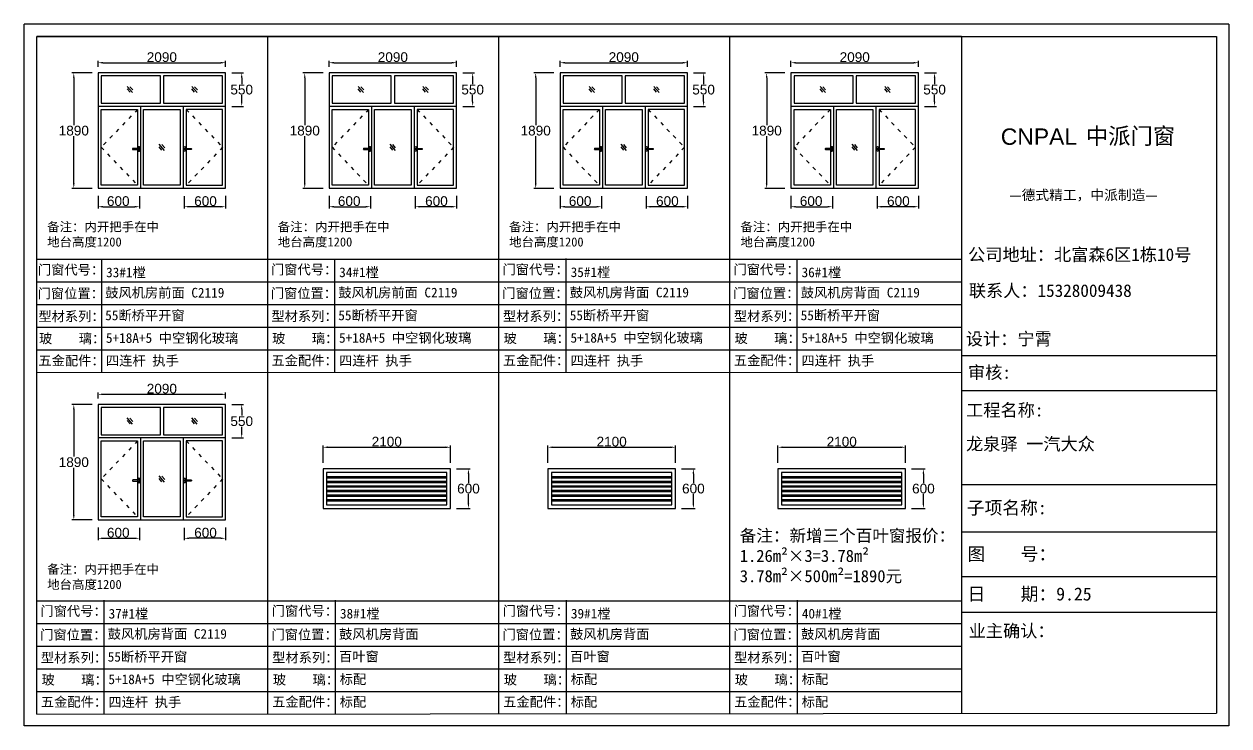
# Model space of a CAD drawing. Header units: inches. Extents: x -138455 to 599497, y -747149 to 13167.
# Drawn here: x 450050 to 469891, y -343784 to -332227 of the extents above; entities that cross this region are included whole.
import ezdxf

# ---------------------------------------------------------------- set-up
doc = ezdxf.new("R2010")
doc.units = ezdxf.units.IN
doc.header["$MEASUREMENT"] = 0
doc.header["$PDMODE"] = 35
doc.header["$PDSIZE"] = -3
doc.linetypes.add('ACAD_ISO03W100', pattern=[30, 12, -18])
doc.layers.add('0 @ 1', color=7, linetype='Continuous')
doc.styles.add('Annotative', font='arialbd.ttf')
doc.styles.add('MtXpl_', font='')
doc.styles.add('MtXpl__1', font='')
doc.styles.get("Standard").update_dxf_attribs({"font": 'arial.ttf'})
doc.styles.get('MtXpl_').set_extended_font_data('SimSun')
doc.styles.get('MtXpl__1').set_extended_font_data('SimSun', bold=True)
doc.dimstyles.get("Standard").update_dxf_attribs({"dimtxt": 80, "dimasz": 70, "dimexe": 40, "dimexo": 80, "dimgap": 0, "dimtad": 1, "dimtih": 1, "dimtoh": 1, "dimdec": 0, "dimzin": 0, "dimdsep": 46, "dimtxsty": 'Standard', "dimcen": 0.09, "dimadec": 0, "dimazin": 0, "dimtfac": 1, "dimtdec": 0, "dimtofl": 0, "dimtmove": 0, "dimatfit": 3, "dimfxl": 0, "dimtolj": 1, "dimtzin": 0, "dimarcsym": 0})

# ---------------------------------------------------------------- blocks, each defined once
blk = doc.blocks.new('123as')
at = {"color": 0}
for p, q in [((90189, 51387), (90252, 51462)), ((90194, 51330), (90312, 51470)), ((90251, 51335), (90314, 51410))]:
    blk.add_line(p, q, dxfattribs=at)
blk = doc.blocks.new('*D1889')
at = {"color": 0, "lineweight": -2, "transparency": 16777216}
for p, q in [((451269, -332932), (451269, -332833)), ((451349, -332863), (453289, -332863)), ((453369, -332932), (453369, -332833))]:
    blk.add_line(p, q, dxfattribs=at)
at = {"color": 0, "transparency": 16777216}
for points in [[(451349, -332850), (451349, -332877), (451269, -332863)], [(453289, -332850), (453289, -332877), (453369, -332863)]]:
    blk.add_solid(points, dxfattribs=at)
at = {"layer": 'Defpoints', "color": 0, "transparency": 16777216}
for p in [(453369, -332863), (451269, -333032), (453369, -333032)]:
    blk.add_point(p, dxfattribs=at)
at = {"color": 0, "transparency": 16777216, "insert": (452319, -332772), "char_height": 160, "attachment_point": 5}
blk.add_mtext('\\A1;2090', dxfattribs=at)
blk = doc.blocks.new('*D1890')
at = {"color": 0, "lineweight": -2, "transparency": 16777216}
for p, q in [((451169, -333032), (450839, -333032)), ((450869, -333112), (450869, -333890)), ((450869, -334852), (450869, -334073)), ((451169, -334932), (450839, -334932))]:
    blk.add_line(p, q, dxfattribs=at)
at = {"color": 0, "transparency": 16777216}
for points in [[(450855, -333112), (450882, -333112), (450869, -333032)], [(450855, -334852), (450882, -334852), (450869, -334932)]]:
    blk.add_solid(points, dxfattribs=at)
at = {"layer": 'Defpoints', "color": 0, "transparency": 16777216}
for p in [(451269, -333032), (450869, -334932), (451269, -334932)]:
    blk.add_point(p, dxfattribs=at)
at = {"color": 0, "transparency": 16777216, "insert": (450869, -333982), "char_height": 160, "attachment_point": 5}
blk.add_mtext('\\A1;1890', dxfattribs=at)
blk = doc.blocks.new('*D2014')
at = {"color": 0, "lineweight": -2, "transparency": 16777216}
for p, q in [((453469, -333032), (453664, -333032)), ((453634, -333112), (453634, -333215)), ((453634, -333502), (453634, -333398)), ((453469, -333582), (453664, -333582))]:
    blk.add_line(p, q, dxfattribs=at)
at = {"color": 0, "transparency": 16777216}
for points in [[(453620, -333112), (453647, -333112), (453634, -333032)], [(453620, -333502), (453647, -333502), (453634, -333582)]]:
    blk.add_solid(points, dxfattribs=at)
at = {"layer": 'Defpoints', "color": 0, "transparency": 16777216}
for p in [(453369, -333032), (453369, -333582), (453634, -333582)]:
    blk.add_point(p, dxfattribs=at)
at = {"color": 0, "transparency": 16777216, "insert": (453634, -333307), "char_height": 160, "attachment_point": 5}
blk.add_mtext('\\A1;550', dxfattribs=at)
blk = doc.blocks.new('dzcs')
blk.add_lwpolyline([(142096, -3328), (142196, -3328, 0.414214), (142206, -3318), (142206, -3318, 0.414214), (142196, -3308), (142096, -3308, 0.414214), (142086, -3318), (142086, -3318, 0.414214)], format="xyb", close=True)
blk.add_lwpolyline([(142182, -3328), (142182, -3342, 0.414214), (142196, -3355), (142196, -3355, 0.414214), (142209, -3342), (142209, -3294, 0.414214), (142196, -3280), (142196, -3280, 0.414214), (142182, -3294), (142182, -3308)], format="xyb")
blk = doc.blocks.new('*D1891')
at = {"color": 0, "lineweight": -2, "transparency": 16777216}
for p, q in [((455073, -332932), (455073, -332833)), ((455153, -332863), (457093, -332863)), ((457173, -332932), (457173, -332833))]:
    blk.add_line(p, q, dxfattribs=at)
at = {"color": 0, "transparency": 16777216}
for points in [[(455153, -332850), (455153, -332877), (455073, -332863)], [(457093, -332850), (457093, -332877), (457173, -332863)]]:
    blk.add_solid(points, dxfattribs=at)
at = {"layer": 'Defpoints', "color": 0, "transparency": 16777216}
for p in [(457173, -332863), (455073, -333032), (457173, -333032)]:
    blk.add_point(p, dxfattribs=at)
at = {"color": 0, "transparency": 16777216, "insert": (456123, -332772), "char_height": 160, "attachment_point": 5}
blk.add_mtext('\\A1;2090', dxfattribs=at)
blk = doc.blocks.new('*D1892')
at = {"color": 0, "lineweight": -2, "transparency": 16777216}
for p, q in [((454973, -333032), (454642, -333032)), ((454672, -333112), (454672, -333890)), ((454672, -334852), (454672, -334073)), ((454973, -334932), (454642, -334932))]:
    blk.add_line(p, q, dxfattribs=at)
at = {"color": 0, "transparency": 16777216}
for points in [[(454659, -333112), (454685, -333112), (454672, -333032)], [(454659, -334852), (454685, -334852), (454672, -334932)]]:
    blk.add_solid(points, dxfattribs=at)
at = {"layer": 'Defpoints', "color": 0, "transparency": 16777216}
for p in [(455073, -333032), (454672, -334932), (455073, -334932)]:
    blk.add_point(p, dxfattribs=at)
at = {"color": 0, "transparency": 16777216, "insert": (454672, -333982), "char_height": 160, "attachment_point": 5}
blk.add_mtext('\\A1;1890', dxfattribs=at)
blk = doc.blocks.new('*D2015')
at = {"color": 0, "lineweight": -2, "transparency": 16777216}
for p, q in [((457273, -333032), (457467, -333032)), ((457437, -333112), (457437, -333215)), ((457437, -333502), (457437, -333398)), ((457273, -333582), (457467, -333582))]:
    blk.add_line(p, q, dxfattribs=at)
at = {"color": 0, "transparency": 16777216}
for points in [[(457424, -333112), (457450, -333112), (457437, -333032)], [(457424, -333502), (457450, -333502), (457437, -333582)]]:
    blk.add_solid(points, dxfattribs=at)
at = {"layer": 'Defpoints', "color": 0, "transparency": 16777216}
for p in [(457173, -333032), (457173, -333582), (457437, -333582)]:
    blk.add_point(p, dxfattribs=at)
at = {"color": 0, "transparency": 16777216, "insert": (457437, -333307), "char_height": 160, "attachment_point": 5}
blk.add_mtext('\\A1;550', dxfattribs=at)
blk = doc.blocks.new('*D1893')
at = {"color": 0, "lineweight": -2, "transparency": 16777216}
for p, q in [((458876, -332932), (458876, -332833)), ((458956, -332863), (460896, -332863)), ((460976, -332932), (460976, -332833))]:
    blk.add_line(p, q, dxfattribs=at)
at = {"color": 0, "transparency": 16777216}
for points in [[(458956, -332850), (458956, -332877), (458876, -332863)], [(460896, -332850), (460896, -332877), (460976, -332863)]]:
    blk.add_solid(points, dxfattribs=at)
at = {"layer": 'Defpoints', "color": 0, "transparency": 16777216}
for p in [(460976, -332863), (458876, -333032), (460976, -333032)]:
    blk.add_point(p, dxfattribs=at)
at = {"color": 0, "transparency": 16777216, "insert": (459926, -332772), "char_height": 160, "attachment_point": 5}
blk.add_mtext('\\A1;2090', dxfattribs=at)
blk = doc.blocks.new('*D1894')
at = {"color": 0, "lineweight": -2, "transparency": 16777216}
for p, q in [((458776, -333032), (458445, -333032)), ((458475, -333112), (458475, -333890)), ((458475, -334852), (458475, -334073)), ((458776, -334932), (458445, -334932))]:
    blk.add_line(p, q, dxfattribs=at)
at = {"color": 0, "transparency": 16777216}
for points in [[(458462, -333112), (458489, -333112), (458475, -333032)], [(458462, -334852), (458489, -334852), (458475, -334932)]]:
    blk.add_solid(points, dxfattribs=at)
at = {"layer": 'Defpoints', "color": 0, "transparency": 16777216}
for p in [(458876, -333032), (458475, -334932), (458876, -334932)]:
    blk.add_point(p, dxfattribs=at)
at = {"color": 0, "transparency": 16777216, "insert": (458475, -333982), "char_height": 160, "attachment_point": 5}
blk.add_mtext('\\A1;1890', dxfattribs=at)
blk = doc.blocks.new('*D2016')
at = {"color": 0, "lineweight": -2, "transparency": 16777216}
for p, q in [((461076, -333032), (461270, -333032)), ((461240, -333112), (461240, -333215)), ((461240, -333502), (461240, -333398)), ((461076, -333582), (461270, -333582))]:
    blk.add_line(p, q, dxfattribs=at)
at = {"color": 0, "transparency": 16777216}
for points in [[(461227, -333112), (461254, -333112), (461240, -333032)], [(461227, -333502), (461254, -333502), (461240, -333582)]]:
    blk.add_solid(points, dxfattribs=at)
at = {"layer": 'Defpoints', "color": 0, "transparency": 16777216}
for p in [(460976, -333032), (460976, -333582), (461240, -333582)]:
    blk.add_point(p, dxfattribs=at)
at = {"color": 0, "transparency": 16777216, "insert": (461240, -333307), "char_height": 160, "attachment_point": 5}
blk.add_mtext('\\A1;550', dxfattribs=at)
blk = doc.blocks.new('*D1895')
at = {"color": 0, "lineweight": -2, "transparency": 16777216}
for p, q in [((462679, -332932), (462679, -332833)), ((462759, -332863), (464699, -332863)), ((464779, -332932), (464779, -332833))]:
    blk.add_line(p, q, dxfattribs=at)
at = {"color": 0, "transparency": 16777216}
for points in [[(462759, -332850), (462759, -332877), (462679, -332863)], [(464699, -332850), (464699, -332877), (464779, -332863)]]:
    blk.add_solid(points, dxfattribs=at)
at = {"layer": 'Defpoints', "color": 0, "transparency": 16777216}
for p in [(464779, -332863), (462679, -333032), (464779, -333032)]:
    blk.add_point(p, dxfattribs=at)
at = {"color": 0, "transparency": 16777216, "insert": (463729, -332772), "char_height": 160, "attachment_point": 5}
blk.add_mtext('\\A1;2090', dxfattribs=at)
blk = doc.blocks.new('*D1896')
at = {"color": 0, "lineweight": -2, "transparency": 16777216}
for p, q in [((462579, -333032), (462249, -333032)), ((462279, -333112), (462279, -333890)), ((462279, -334852), (462279, -334073)), ((462579, -334932), (462249, -334932))]:
    blk.add_line(p, q, dxfattribs=at)
at = {"color": 0, "transparency": 16777216}
for points in [[(462265, -333112), (462292, -333112), (462279, -333032)], [(462265, -334852), (462292, -334852), (462279, -334932)]]:
    blk.add_solid(points, dxfattribs=at)
at = {"layer": 'Defpoints', "color": 0, "transparency": 16777216}
for p in [(462679, -333032), (462279, -334932), (462679, -334932)]:
    blk.add_point(p, dxfattribs=at)
at = {"color": 0, "transparency": 16777216, "insert": (462279, -333982), "char_height": 160, "attachment_point": 5}
blk.add_mtext('\\A1;1890', dxfattribs=at)
blk = doc.blocks.new('*D2017')
at = {"color": 0, "lineweight": -2, "transparency": 16777216}
for p, q in [((464879, -333032), (465074, -333032)), ((465044, -333112), (465044, -333215)), ((465044, -333502), (465044, -333398)), ((464879, -333582), (465074, -333582))]:
    blk.add_line(p, q, dxfattribs=at)
at = {"color": 0, "transparency": 16777216}
for points in [[(465030, -333112), (465057, -333112), (465044, -333032)], [(465030, -333502), (465057, -333502), (465044, -333582)]]:
    blk.add_solid(points, dxfattribs=at)
at = {"layer": 'Defpoints', "color": 0, "transparency": 16777216}
for p in [(464779, -333032), (464779, -333582), (465044, -333582)]:
    blk.add_point(p, dxfattribs=at)
at = {"color": 0, "transparency": 16777216, "insert": (465044, -333307), "char_height": 160, "attachment_point": 5}
blk.add_mtext('\\A1;550', dxfattribs=at)
blk = doc.blocks.new('*D1897')
at = {"color": 0, "lineweight": -2, "transparency": 16777216}
for p, q in [((451269, -338392), (451269, -338294)), ((451349, -338324), (453289, -338324)), ((453369, -338392), (453369, -338294))]:
    blk.add_line(p, q, dxfattribs=at)
at = {"color": 0, "transparency": 16777216}
for points in [[(451349, -338311), (451349, -338337), (451269, -338324)], [(453289, -338311), (453289, -338337), (453369, -338324)]]:
    blk.add_solid(points, dxfattribs=at)
at = {"layer": 'Defpoints', "color": 0, "transparency": 16777216}
for p in [(453369, -338324), (451269, -338492), (453369, -338492)]:
    blk.add_point(p, dxfattribs=at)
at = {"color": 0, "transparency": 16777216, "insert": (452319, -338232), "char_height": 160, "attachment_point": 5}
blk.add_mtext('\\A1;2090', dxfattribs=at)
blk = doc.blocks.new('*D1898')
at = {"color": 0, "lineweight": -2, "transparency": 16777216}
for p, q in [((451169, -338492), (450839, -338492)), ((450869, -338572), (450869, -339350)), ((450869, -340312), (450869, -339534)), ((451169, -340392), (450839, -340392))]:
    blk.add_line(p, q, dxfattribs=at)
at = {"color": 0, "transparency": 16777216}
for points in [[(450855, -338572), (450882, -338572), (450869, -338492)], [(450855, -340312), (450882, -340312), (450869, -340392)]]:
    blk.add_solid(points, dxfattribs=at)
at = {"layer": 'Defpoints', "color": 0, "transparency": 16777216}
for p in [(451269, -338492), (450869, -340392), (451269, -340392)]:
    blk.add_point(p, dxfattribs=at)
at = {"color": 0, "transparency": 16777216, "insert": (450869, -339442), "char_height": 160, "attachment_point": 5}
blk.add_mtext('\\A1;1890', dxfattribs=at)
blk = doc.blocks.new('*D2018')
at = {"color": 0, "lineweight": -2, "transparency": 16777216}
for p, q in [((453469, -338492), (453664, -338492)), ((453634, -338572), (453634, -338675)), ((453634, -338962), (453634, -338859)), ((453469, -339042), (453664, -339042))]:
    blk.add_line(p, q, dxfattribs=at)
at = {"color": 0, "transparency": 16777216}
for points in [[(453620, -338572), (453647, -338572), (453634, -338492)], [(453620, -338962), (453647, -338962), (453634, -339042)]]:
    blk.add_solid(points, dxfattribs=at)
at = {"layer": 'Defpoints', "color": 0, "transparency": 16777216}
for p in [(453369, -338492), (453369, -339042), (453634, -339042)]:
    blk.add_point(p, dxfattribs=at)
at = {"color": 0, "transparency": 16777216, "insert": (453634, -338767), "char_height": 160, "attachment_point": 5}
blk.add_mtext('\\A1;550', dxfattribs=at)
blk = doc.blocks.new('*D2019')
at = {"color": 0, "lineweight": -2, "transparency": 16777216}
for p, q in [((454973, -339452), (454973, -339166)), ((455053, -339196), (456993, -339196)), ((457073, -339452), (457073, -339166))]:
    blk.add_line(p, q, dxfattribs=at)
at = {"color": 0, "transparency": 16777216}
for points in [[(455053, -339182), (455053, -339209), (454973, -339196)], [(456993, -339182), (456993, -339209), (457073, -339196)]]:
    blk.add_solid(points, dxfattribs=at)
at = {"layer": 'Defpoints', "color": 0, "transparency": 16777216}
for p in [(457073, -339196), (454973, -339552), (457073, -339552)]:
    blk.add_point(p, dxfattribs=at)
at = {"color": 0, "transparency": 16777216, "insert": (456023, -339104), "char_height": 160, "attachment_point": 5}
blk.add_mtext('\\A1;2100', dxfattribs=at)
blk = doc.blocks.new('*D2020')
at = {"color": 0, "lineweight": -2, "transparency": 16777216}
for p, q in [((457173, -339552), (457398, -339552)), ((457368, -339632), (457368, -339785)), ((457368, -340122), (457368, -339969)), ((457173, -340202), (457398, -340202))]:
    blk.add_line(p, q, dxfattribs=at)
at = {"color": 0, "transparency": 16777216}
for points in [[(457355, -339632), (457381, -339632), (457368, -339552)], [(457355, -340122), (457381, -340122), (457368, -340202)]]:
    blk.add_solid(points, dxfattribs=at)
at = {"layer": 'Defpoints', "color": 0, "transparency": 16777216}
for p in [(457073, -339552), (457073, -340202), (457368, -340202)]:
    blk.add_point(p, dxfattribs=at)
at = {"color": 0, "transparency": 16777216, "insert": (457368, -339877), "char_height": 160, "attachment_point": 5}
blk.add_mtext('\\A1;600', dxfattribs=at)
blk = doc.blocks.new('*D2037')
at = {"color": 0, "lineweight": -2, "transparency": 16777216}
for p, q in [((458676, -339452), (458676, -339166)), ((458756, -339196), (460696, -339196)), ((460776, -339452), (460776, -339166))]:
    blk.add_line(p, q, dxfattribs=at)
at = {"color": 0, "transparency": 16777216}
for points in [[(458756, -339182), (458756, -339209), (458676, -339196)], [(460696, -339182), (460696, -339209), (460776, -339196)]]:
    blk.add_solid(points, dxfattribs=at)
at = {"layer": 'Defpoints', "color": 0, "transparency": 16777216}
for p in [(460776, -339196), (458676, -339552), (460776, -339552)]:
    blk.add_point(p, dxfattribs=at)
at = {"color": 0, "transparency": 16777216, "insert": (459726, -339104), "char_height": 160, "attachment_point": 5}
blk.add_mtext('\\A1;2100', dxfattribs=at)
blk = doc.blocks.new('*D2038')
at = {"color": 0, "lineweight": -2, "transparency": 16777216}
for p, q in [((462465, -339452), (462465, -339166)), ((462545, -339196), (464485, -339196)), ((464565, -339452), (464565, -339166))]:
    blk.add_line(p, q, dxfattribs=at)
at = {"color": 0, "transparency": 16777216}
for points in [[(462545, -339182), (462545, -339209), (462465, -339196)], [(464485, -339182), (464485, -339209), (464565, -339196)]]:
    blk.add_solid(points, dxfattribs=at)
at = {"layer": 'Defpoints', "color": 0, "transparency": 16777216}
for p in [(464565, -339196), (462465, -339552), (464565, -339552)]:
    blk.add_point(p, dxfattribs=at)
at = {"color": 0, "transparency": 16777216, "insert": (463515, -339104), "char_height": 160, "attachment_point": 5}
blk.add_mtext('\\A1;2100', dxfattribs=at)
blk = doc.blocks.new('*D1902')
at = {"color": 0, "lineweight": -2, "transparency": 16777216}
for p, q in [((452687, -335060), (452687, -335264)), ((453369, -335056), (453369, -335264)), ((453289, -335234), (452767, -335234))]:
    blk.add_line(p, q, dxfattribs=at)
at = {"color": 0, "transparency": 16777216}
for points in [[(452767, -335221), (452767, -335248), (452687, -335234)], [(453289, -335221), (453289, -335248), (453369, -335234)]]:
    blk.add_solid(points, dxfattribs=at)
at = {"layer": 'Defpoints', "color": 0, "transparency": 16777216}
for p in [(452687, -334960), (453369, -334956), (452687, -335234)]:
    blk.add_point(p, dxfattribs=at)
at = {"color": 0, "transparency": 16777216, "insert": (453038, -335143), "char_height": 160, "width": 351.65, "attachment_point": 5}
blk.add_mtext('\\A1;600', dxfattribs=at)
blk = doc.blocks.new('*D1903')
at = {"color": 0, "lineweight": -2, "transparency": 16777216}
for p, q in [((451269, -335056), (451269, -335264)), ((451952, -335060), (451952, -335264)), ((451349, -335234), (451872, -335234))]:
    blk.add_line(p, q, dxfattribs=at)
at = {"color": 0, "transparency": 16777216}
for points in [[(451349, -335221), (451349, -335248), (451269, -335234)], [(451872, -335221), (451872, -335248), (451952, -335234)]]:
    blk.add_solid(points, dxfattribs=at)
at = {"layer": 'Defpoints', "color": 0, "transparency": 16777216}
for p in [(451269, -334956), (451952, -334960), (451952, -335234)]:
    blk.add_point(p, dxfattribs=at)
at = {"color": 0, "transparency": 16777216, "insert": (451601, -335143), "char_height": 160, "width": 351.65, "attachment_point": 5}
blk.add_mtext('\\A1;600', dxfattribs=at)
blk = doc.blocks.new('*D1904')
at = {"color": 0, "lineweight": -2, "transparency": 16777216}
for p, q in [((456490, -335060), (456490, -335264)), ((457173, -335056), (457173, -335264)), ((457093, -335234), (456570, -335234))]:
    blk.add_line(p, q, dxfattribs=at)
at = {"color": 0, "transparency": 16777216}
for points in [[(456570, -335221), (456570, -335248), (456490, -335234)], [(457093, -335221), (457093, -335248), (457173, -335234)]]:
    blk.add_solid(points, dxfattribs=at)
at = {"layer": 'Defpoints', "color": 0, "transparency": 16777216}
for p in [(456490, -334960), (457173, -334956), (456490, -335234)]:
    blk.add_point(p, dxfattribs=at)
at = {"color": 0, "transparency": 16777216, "insert": (456841, -335143), "char_height": 160, "width": 351.65, "attachment_point": 5}
blk.add_mtext('\\A1;600', dxfattribs=at)
blk = doc.blocks.new('*D1905')
at = {"color": 0, "lineweight": -2, "transparency": 16777216}
for p, q in [((455073, -335056), (455073, -335264)), ((455755, -335060), (455755, -335264)), ((455153, -335234), (455675, -335234))]:
    blk.add_line(p, q, dxfattribs=at)
at = {"color": 0, "transparency": 16777216}
for points in [[(455153, -335221), (455153, -335248), (455073, -335234)], [(455675, -335221), (455675, -335248), (455755, -335234)]]:
    blk.add_solid(points, dxfattribs=at)
at = {"layer": 'Defpoints', "color": 0, "transparency": 16777216}
for p in [(455073, -334956), (455755, -334960), (455755, -335234)]:
    blk.add_point(p, dxfattribs=at)
at = {"color": 0, "transparency": 16777216, "insert": (455404, -335143), "char_height": 160, "width": 351.65, "attachment_point": 5}
blk.add_mtext('\\A1;600', dxfattribs=at)
blk = doc.blocks.new('*D1906')
at = {"color": 0, "lineweight": -2, "transparency": 16777216}
for p, q in [((460293, -335060), (460293, -335264)), ((460976, -335056), (460976, -335264)), ((460896, -335234), (460373, -335234))]:
    blk.add_line(p, q, dxfattribs=at)
at = {"color": 0, "transparency": 16777216}
for points in [[(460373, -335221), (460373, -335248), (460293, -335234)], [(460896, -335221), (460896, -335248), (460976, -335234)]]:
    blk.add_solid(points, dxfattribs=at)
at = {"layer": 'Defpoints', "color": 0, "transparency": 16777216}
for p in [(460293, -334960), (460976, -334956), (460293, -335234)]:
    blk.add_point(p, dxfattribs=at)
at = {"color": 0, "transparency": 16777216, "insert": (460644, -335143), "char_height": 160, "width": 351.65, "attachment_point": 5}
blk.add_mtext('\\A1;600', dxfattribs=at)
blk = doc.blocks.new('*D1907')
at = {"color": 0, "lineweight": -2, "transparency": 16777216}
for p, q in [((458876, -335056), (458876, -335264)), ((459558, -335060), (459558, -335264)), ((458956, -335234), (459478, -335234))]:
    blk.add_line(p, q, dxfattribs=at)
at = {"color": 0, "transparency": 16777216}
for points in [[(458956, -335221), (458956, -335248), (458876, -335234)], [(459478, -335221), (459478, -335248), (459558, -335234)]]:
    blk.add_solid(points, dxfattribs=at)
at = {"layer": 'Defpoints', "color": 0, "transparency": 16777216}
for p in [(458876, -334956), (459558, -334960), (459558, -335234)]:
    blk.add_point(p, dxfattribs=at)
at = {"color": 0, "transparency": 16777216, "insert": (459207, -335143), "char_height": 160, "width": 351.65, "attachment_point": 5}
blk.add_mtext('\\A1;600', dxfattribs=at)
blk = doc.blocks.new('*D1908')
at = {"color": 0, "lineweight": -2, "transparency": 16777216}
for p, q in [((464097, -335060), (464097, -335264)), ((464779, -335056), (464779, -335264)), ((464699, -335234), (464177, -335234))]:
    blk.add_line(p, q, dxfattribs=at)
at = {"color": 0, "transparency": 16777216}
for points in [[(464177, -335221), (464177, -335248), (464097, -335234)], [(464699, -335221), (464699, -335248), (464779, -335234)]]:
    blk.add_solid(points, dxfattribs=at)
at = {"layer": 'Defpoints', "color": 0, "transparency": 16777216}
for p in [(464097, -334960), (464779, -334956), (464097, -335234)]:
    blk.add_point(p, dxfattribs=at)
at = {"color": 0, "transparency": 16777216, "insert": (464448, -335143), "char_height": 160, "width": 351.65, "attachment_point": 5}
blk.add_mtext('\\A1;600', dxfattribs=at)
blk = doc.blocks.new('*D1909')
at = {"color": 0, "lineweight": -2, "transparency": 16777216}
for p, q in [((462679, -335056), (462679, -335264)), ((463362, -335060), (463362, -335264)), ((462759, -335234), (463282, -335234))]:
    blk.add_line(p, q, dxfattribs=at)
at = {"color": 0, "transparency": 16777216}
for points in [[(462759, -335221), (462759, -335248), (462679, -335234)], [(463282, -335221), (463282, -335248), (463362, -335234)]]:
    blk.add_solid(points, dxfattribs=at)
at = {"layer": 'Defpoints', "color": 0, "transparency": 16777216}
for p in [(462679, -334956), (463362, -334960), (463362, -335234)]:
    blk.add_point(p, dxfattribs=at)
at = {"color": 0, "transparency": 16777216, "insert": (463011, -335143), "char_height": 160, "width": 351.65, "attachment_point": 5}
blk.add_mtext('\\A1;600', dxfattribs=at)
blk = doc.blocks.new('*D1910')
at = {"color": 0, "lineweight": -2, "transparency": 16777216}
for p, q in [((452687, -340520), (452687, -340725)), ((453369, -340517), (453369, -340725)), ((453289, -340695), (452767, -340695))]:
    blk.add_line(p, q, dxfattribs=at)
at = {"color": 0, "transparency": 16777216}
for points in [[(452767, -340682), (452767, -340708), (452687, -340695)], [(453289, -340682), (453289, -340708), (453369, -340695)]]:
    blk.add_solid(points, dxfattribs=at)
at = {"layer": 'Defpoints', "color": 0, "transparency": 16777216}
for p in [(452687, -340420), (453369, -340417), (452687, -340695)]:
    blk.add_point(p, dxfattribs=at)
at = {"color": 0, "transparency": 16777216, "insert": (453038, -340603), "char_height": 160, "width": 351.65, "attachment_point": 5}
blk.add_mtext('\\A1;600', dxfattribs=at)
blk = doc.blocks.new('*D1911')
at = {"color": 0, "lineweight": -2, "transparency": 16777216}
for p, q in [((451269, -340517), (451269, -340725)), ((451952, -340520), (451952, -340725)), ((451349, -340695), (451872, -340695))]:
    blk.add_line(p, q, dxfattribs=at)
at = {"color": 0, "transparency": 16777216}
for points in [[(451349, -340682), (451349, -340708), (451269, -340695)], [(451872, -340682), (451872, -340708), (451952, -340695)]]:
    blk.add_solid(points, dxfattribs=at)
at = {"layer": 'Defpoints', "color": 0, "transparency": 16777216}
for p in [(451269, -340417), (451952, -340420), (451952, -340695)]:
    blk.add_point(p, dxfattribs=at)
at = {"color": 0, "transparency": 16777216, "insert": (451601, -340603), "char_height": 160, "width": 351.65, "attachment_point": 5}
blk.add_mtext('\\A1;600', dxfattribs=at)
blk = doc.blocks.new('*D1912')
at = {"color": 0, "lineweight": -2, "transparency": 16777216}
for p, q in [((460877, -339552), (461102, -339552)), ((461072, -339632), (461072, -339785)), ((461072, -340122), (461072, -339969)), ((460877, -340202), (461102, -340202))]:
    blk.add_line(p, q, dxfattribs=at)
at = {"color": 0, "transparency": 16777216}
for points in [[(461058, -339632), (461085, -339632), (461072, -339552)], [(461058, -340122), (461085, -340122), (461072, -340202)]]:
    blk.add_solid(points, dxfattribs=at)
at = {"layer": 'Defpoints', "color": 0, "transparency": 16777216}
for p in [(460777, -339552), (460777, -340202), (461072, -340202)]:
    blk.add_point(p, dxfattribs=at)
at = {"color": 0, "transparency": 16777216, "insert": (461072, -339877), "char_height": 160, "attachment_point": 5}
blk.add_mtext('\\A1;600', dxfattribs=at)
blk = doc.blocks.new('*D1913')
at = {"color": 0, "lineweight": -2, "transparency": 16777216}
for p, q in [((464665, -339552), (464890, -339552)), ((464860, -339632), (464860, -339785)), ((464860, -340122), (464860, -339969)), ((464665, -340202), (464890, -340202))]:
    blk.add_line(p, q, dxfattribs=at)
at = {"color": 0, "transparency": 16777216}
for points in [[(464847, -339632), (464873, -339632), (464860, -339552)], [(464847, -340122), (464873, -340122), (464860, -340202)]]:
    blk.add_solid(points, dxfattribs=at)
at = {"layer": 'Defpoints', "color": 0, "transparency": 16777216}
for p in [(464565, -339552), (464565, -340202), (464860, -340202)]:
    blk.add_point(p, dxfattribs=at)
at = {"color": 0, "transparency": 16777216, "insert": (464860, -339877), "char_height": 160, "attachment_point": 5}
blk.add_mtext('\\A1;600', dxfattribs=at)

msp = doc.modelspace()

# ---------------------------------------------------------------- linework, layer by layer
for p, q in [((469890.9, -332227.2), (450050.3, -332227.2)), ((450050.3, -343784.2), (450050.3, -332227.2)), ((469890.9, -332227.2), (469890.9, -343784.2)), ((450257.8, -332433.9), (469684.2, -332433.9)), ((450257.8, -343588.5), (450257.8, -332433.9)), ((465487.9, -332433.9), (450257.8, -332433.9)), ((454061.2, -332433.9), (454061.2, -343585.7)), ((457864.5, -332433.9), (457864.5, -343582.9)), ((461667.9, -332433.9), (461667.9, -343582.9)), ((465487.9, -332433.9), (465487.9, -343577.6)), ((469684.2, -332433.9), (469684.2, -343576.9)), ((453369.2, -333581.5), (451269.2, -333581.5)), ((451969.2, -333581.5), (451969.2, -334931.5)), ((452669.2, -333581.5), (452669.2, -334931.5)), ((457172.5, -333581.5), (455072.5, -333581.5)), ((455772.5, -333581.5), (455772.5, -334931.5)), ((456472.5, -333581.5), (456472.5, -334931.5)), ((460975.9, -333581.5), (458875.9, -333581.5)), ((459575.9, -333581.5), (459575.9, -334931.5)), ((460275.9, -333581.5), (460275.9, -334931.5)), ((464779.3, -333581.5), (462679.3, -333581.5)), ((463379.3, -333581.5), (463379.3, -334931.5)), ((464079.3, -333581.5), (464079.3, -334931.5)), ((451323.9, -336093.1), (451323.9, -337958.7)), ((455162.4, -336091), (455162.4, -337956.6)), ((458974.3, -336089.5), (458974.3, -337955.1)), ((462776.8, -336091.9), (462776.8, -337957.5)), ((450257.4, -336100), (465487.9, -336100)), ((450257.4, -336473.1), (465487.9, -336473.1)), ((450257.4, -336846.3), (465487.9, -336846.3)), ((450257.4, -337219.4), (465487.9, -337219.4)), ((450257.4, -337592.5), (465487.9, -337592.5)), ((465487.9, -337682.1), (469684.2, -337682.1)), ((450257.8, -337966.1), (465487.9, -337960.7)), ((465487.9, -338263.2), (469684.2, -338263.2)), ((453369.2, -339041.9), (451269.2, -339041.9)), ((451969.2, -339041.9), (451969.2, -340391.9)), ((452669.2, -339041.9), (452669.2, -340391.9)), ((457013, -339612), (455033, -339612)), ((455033, -339612), (455033, -340142)), ((457013, -340142), (457013, -339612)), ((460716.5, -339612), (458736.5, -339612)), ((458736.5, -339612), (458736.5, -340142)), ((460716.5, -340142), (460716.5, -339612)), ((464505, -339612), (462525, -339612)), ((462525, -339612), (462525, -340142)), ((464505, -340142), (464505, -339612)), ((455033, -339677.7), (457013, -339677.7)), ((455033, -339697.7), (457013, -339697.7)), ((455033, -339753.4), (457013, -339753.4)), ((455033, -339773.4), (457013, -339773.4)), ((455033, -339829.1), (457013, -339829.1)), ((455033, -339849.1), (457013, -339849.1)), ((458736.5, -339677.7), (460716.5, -339677.7)), ((458736.5, -339697.7), (460716.5, -339697.7)), ((458736.5, -339753.4), (460716.5, -339753.4)), ((458736.5, -339773.4), (460716.5, -339773.4)), ((458736.5, -339829.1), (460716.5, -339829.1)), ((458736.5, -339849.1), (460716.5, -339849.1)), ((462525, -339677.7), (464505, -339677.7)), ((462525, -339697.7), (464505, -339697.7)), ((462525, -339753.4), (464505, -339753.4)), ((462525, -339773.4), (464505, -339773.4)), ((462525, -339829.1), (464505, -339829.1)), ((462525, -339849.1), (464505, -339849.1)), ((465487.9, -339807.9), (469684.2, -339807.9)), ((455033, -339904.9), (457013, -339904.9)), ((455033, -339924.9), (457013, -339924.9)), ((455033, -339980.6), (457013, -339980.6)), ((455033, -340000.6), (457013, -340000.6)), ((455033, -340056.3), (457013, -340056.3)), ((458736.5, -339904.9), (460716.5, -339904.9)), ((458736.5, -339924.9), (460716.5, -339924.9)), ((458736.5, -339980.6), (460716.5, -339980.6)), ((458736.5, -340000.6), (460716.5, -340000.6)), ((458736.5, -340056.3), (460716.5, -340056.3)), ((462525, -339904.9), (464505, -339904.9)), ((462525, -339924.9), (464505, -339924.9)), ((462525, -339980.6), (464505, -339980.6)), ((462525, -340000.6), (464505, -340000.6)), ((462525, -340056.3), (464505, -340056.3)), ((455033, -340076.3), (457013, -340076.3)), ((455033, -340142), (457013, -340142)), ((458736.5, -340076.3), (460716.5, -340076.3)), ((458736.5, -340142), (460716.5, -340142)), ((462525, -340076.3), (464505, -340076.3)), ((462525, -340142), (464505, -340142)), ((465487.9, -340586.8), (469684.2, -340586.8)), ((465487.9, -341323.7), (469684.2, -341323.7)), ((450261.5, -341722.4), (465492, -341722.4)), ((451365.2, -341713.4), (451365.2, -343579)), ((455174.6, -341711.8), (455174.6, -343577.4)), ((458978, -341711.8), (458978, -343577.4)), ((462781.4, -341711.8), (462781.4, -343577.4)), ((465487.9, -341913.7), (469684.2, -341913.7)), ((450261.5, -342095.5), (465492, -342095.5)), ((450261.5, -342468.6), (465492, -342468.6)), ((450261.5, -342841.8), (465492, -342841.8)), ((450261.5, -343214.9), (465492, -343214.9)), ((450257.8, -343588.5), (469684.2, -343576.9)), ((469890.9, -343784.2), (450050.3, -343784.2))]:
    msp.add_line(p, q)
for points in [[(453369.2, -333031.5), (451269.2, -333031.5), (451269.2, -334931.5), (453369.2, -334931.5)], [(452294.2, -333081.5), (451319.2, -333081.5), (451319.2, -333531.5), (452294.2, -333531.5)], [(453319.2, -333081.5), (452344.2, -333081.5), (452344.2, -333531.5), (453319.2, -333531.5)], [(457172.5, -333031.5), (455072.5, -333031.5), (455072.5, -334931.5), (457172.5, -334931.5)], [(456097.5, -333081.5), (455122.5, -333081.5), (455122.5, -333531.5), (456097.5, -333531.5)], [(457122.5, -333081.5), (456147.5, -333081.5), (456147.5, -333531.5), (457122.5, -333531.5)], [(460975.9, -333031.5), (458875.9, -333031.5), (458875.9, -334931.5), (460975.9, -334931.5)], [(459900.9, -333081.5), (458925.9, -333081.5), (458925.9, -333531.5), (459900.9, -333531.5)], [(460925.9, -333081.5), (459950.9, -333081.5), (459950.9, -333531.5), (460925.9, -333531.5)], [(464779.3, -333031.5), (462679.3, -333031.5), (462679.3, -334931.5), (464779.3, -334931.5)], [(463704.3, -333081.5), (462729.3, -333081.5), (462729.3, -333531.5), (463704.3, -333531.5)], [(464729.3, -333081.5), (463754.3, -333081.5), (463754.3, -333531.5), (464729.3, -333531.5)], [(451319.2, -333631.5), (451919.2, -333631.5), (451919.2, -334881.5), (451319.2, -334881.5)], [(452019.2, -333631.5), (452619.2, -333631.5), (452619.2, -334881.5), (452019.2, -334881.5)], [(453319.2, -333631.5), (452719.2, -333631.5), (452719.2, -334881.5), (453319.2, -334881.5)], [(455122.5, -333631.5), (455722.5, -333631.5), (455722.5, -334881.5), (455122.5, -334881.5)], [(455822.5, -333631.5), (456422.5, -333631.5), (456422.5, -334881.5), (455822.5, -334881.5)], [(457122.5, -333631.5), (456522.5, -333631.5), (456522.5, -334881.5), (457122.5, -334881.5)], [(458925.9, -333631.5), (459525.9, -333631.5), (459525.9, -334881.5), (458925.9, -334881.5)], [(459625.9, -333631.5), (460225.9, -333631.5), (460225.9, -334881.5), (459625.9, -334881.5)], [(460925.9, -333631.5), (460325.9, -333631.5), (460325.9, -334881.5), (460925.9, -334881.5)], [(462729.3, -333631.5), (463329.3, -333631.5), (463329.3, -334881.5), (462729.3, -334881.5)], [(463429.3, -333631.5), (464029.3, -333631.5), (464029.3, -334881.5), (463429.3, -334881.5)], [(464729.3, -333631.5), (464129.3, -333631.5), (464129.3, -334881.5), (464729.3, -334881.5)], [(453369.2, -338491.9), (451269.2, -338491.9), (451269.2, -340391.9), (453369.2, -340391.9)], [(452294.2, -338541.9), (451319.2, -338541.9), (451319.2, -338991.9), (452294.2, -338991.9)], [(453319.2, -338541.9), (452344.2, -338541.9), (452344.2, -338991.9), (453319.2, -338991.9)], [(451319.2, -339091.9), (451919.2, -339091.9), (451919.2, -340341.9), (451319.2, -340341.9)], [(452019.2, -339091.9), (452619.2, -339091.9), (452619.2, -340341.9), (452019.2, -340341.9)], [(453319.2, -339091.9), (452719.2, -339091.9), (452719.2, -340341.9), (453319.2, -340341.9)], [(454973, -340202), (457073, -340202), (457073, -339552), (454973, -339552)], [(458676.5, -340202), (460776.5, -340202), (460776.5, -339552), (458676.5, -339552)], [(462465, -340202), (464565, -340202), (464565, -339552), (462465, -339552)]]:
    msp.add_lwpolyline(points, close=True)
at = {"linetype": 'ACAD_ISO03W100', "ltscale": 5}
for points in [[(451919.2, -333631.5), (451319.2, -334256.5), (451919.2, -334881.5)], [(452719.2, -333631.5), (453319.2, -334256.5), (452719.2, -334881.5)], [(455722.5, -333631.5), (455122.5, -334256.5), (455722.5, -334881.5)], [(456522.5, -333631.5), (457122.5, -334256.5), (456522.5, -334881.5)], [(459525.9, -333631.5), (458925.9, -334256.5), (459525.9, -334881.5)], [(460325.9, -333631.5), (460925.9, -334256.5), (460325.9, -334881.5)], [(463329.3, -333631.5), (462729.3, -334256.5), (463329.3, -334881.5)], [(464129.3, -333631.5), (464729.3, -334256.5), (464129.3, -334881.5)], [(451919.2, -339091.9), (451319.2, -339716.9), (451919.2, -340341.9)], [(452719.2, -339091.9), (453319.2, -339716.9), (452719.2, -340341.9)]]:
    msp.add_lwpolyline(points, dxfattribs=at)

# ---------------------------------------------------------------- block references
at = {"xscale": -0.726650862114889, "yscale": 0.726650862114889, "zscale": 0.726650862114889}
for p in [(517375.6, -370652.8), (518440.1, -370652.8), (521179, -370652.8), (522243.5, -370652.8), (524982.4, -370652.8), (526046.9, -370652.8), (528785.7, -370652.8), (529850.2, -370652.8), (517901.6, -371606.3), (521705, -371606.3), (525508.4, -371606.3), (529311.7, -371606.3), (517375.6, -376113.2), (518440.1, -376113.2), (517901.6, -377066.7)]:
    msp.add_blockref('123as', p, dxfattribs=at)
for p in [(309747.4, -330965.7), (313550.8, -330965.7), (317354.2, -330965.7), (321157.6, -330965.7), (309747.4, -336426.1)]:
    msp.add_blockref('dzcs', p)
at = {"xscale": -1}
for p in [(594891.4, -330965.2), (598694.8, -330965.2), (602498.1, -330965.2), (606301.5, -330965.2), (594891.4, -336425.6)]:
    msp.add_blockref('dzcs', p, dxfattribs=at)

# ---------------------------------------------------------------- texts
for s, height, style, p in [('中派门窗', 269.64, 'MtXpl_', (467534.7, -334204.1)), ('—德式精工，中派制造—', 165.935, 'MtXpl_', (466275.6, -335124.2)), ('公司地址：北富森6区1栋10号', 207.419, 'MtXpl_', (465595.9, -336126.9)), ('门窗代号：', 160, 'MtXpl__1', (450277.6, -336351.5)), ('33#1樘', 160, 'MtXpl__1', (451400.6, -336396.3)), ('门窗代号：', 160, 'MtXpl__1', (454116.1, -336349.4)), ('34#1樘', 160, 'MtXpl__1', (455239.1, -336394.2)), ('门窗代号：', 160, 'MtXpl__1', (457928, -336347.8)), ('35#1樘', 160, 'MtXpl__1', (459051, -336392.6)), ('门窗代号：', 160, 'MtXpl__1', (461731.4, -336347.8)), ('36#1樘', 160, 'MtXpl__1', (462853.5, -336395.1)), ('联系人：15328009438', 207.419, 'MtXpl_', (465607.2, -336719.9)), ('门窗位置：', 160, 'MtXpl__1', (450273.8, -336741.8)), ('鼓风机房前面 C2119', 160, 'MtXpl__1', (451386.2, -336729.9)), ('门窗位置：', 160, 'MtXpl__1', (454112.3, -336739.7)), ('鼓风机房前面 C2119', 160, 'MtXpl__1', (455224.7, -336727.9)), ('门窗位置：', 160, 'MtXpl__1', (457924.2, -336738.2)), ('鼓风机房背面 C2119', 160, 'MtXpl__1', (459036.6, -336726.3)), ('门窗位置：', 160, 'MtXpl__1', (461727.6, -336738.2)), ('鼓风机房背面 C2119 ', 160, 'MtXpl__1', (462839.1, -336728.8)), ('型材系列：', 160, 'MtXpl__1', (450284.9, -337119.3)), ('55断桥平开窗', 160, 'MtXpl__1', (451386.2, -337103.1)), ('型材系列：', 160, 'MtXpl__1', (454123.4, -337117.2)), ('55断桥平开窗', 160, 'MtXpl__1', (455224.7, -337103.1)), ('型材系列：', 160, 'MtXpl__1', (457935.3, -337115.7)), ('55断桥平开窗', 160, 'MtXpl__1', (459036.6, -337103.1)), ('型材系列：', 160, 'MtXpl__1', (461738.7, -337115.7)), ('55断桥平开窗', 160, 'MtXpl__1', (462839.1, -337103.1)), ('5+18A+5 中空钢化玻璃', 160, 'MtXpl__1', (455236.3, -337474.1)), ('5+18A+5 中空钢化玻璃', 160, 'MtXpl__1', (459048.2, -337472.6)), ('设计：宁霄', 207.42, 'MtXpl_', (465558.6, -337514.3)), ('玻    璃：', 160, 'MtXpl__1', (450296.3, -337483.7)), ('5+18A+5 中空钢化玻璃', 160, 'MtXpl__1', (451397.8, -337476.2)), ('玻    璃：', 160, 'MtXpl__1', (454134.9, -337481.6)), ('玻    璃：', 160, 'MtXpl__1', (457946.7, -337480.1)), ('玻    璃：', 160, 'MtXpl__1', (461750.1, -337480.1)), ('5+18A+5 中空钢化玻璃', 160, 'MtXpl__1', (462850.7, -337475)), ('五金配件：', 160, 'MtXpl__1', (450285.3, -337848.5)), ('四连杆 执手', 160, 'MtXpl__1', (451397.8, -337849.3)), ('五金配件：', 160, 'MtXpl__1', (454123.8, -337846.4)), ('四连杆 执手', 160, 'MtXpl__1', (455236.3, -337849.3)), ('五金配件：', 160, 'MtXpl__1', (457935.7, -337844.9)), ('四连杆 执手', 160, 'MtXpl__1', (459048.2, -337849.3)), ('五金配件：', 160, 'MtXpl__1', (461739.1, -337844.9)), ('四连杆 执手', 160, 'MtXpl__1', (462850.7, -337849.3)), ('审核:', 207.42, 'MtXpl_', (465594.2, -338066.7)), ('工程名称:', 207.42, 'MtXpl_', (465563.8, -338687.9)), ('龙泉驿 一汽大众 ', 207.42, 'MtXpl_', (465562.4, -339244.5)), ('子项名称:', 214.34, 'MtXpl_', (465575.7, -340299.5)), ('图    号：', 214.34, 'MtXpl_', (465585.9, -341059.5)), ('日    期：9.25', 214.336, 'MtXpl_', (465586.7, -341718.9)), ('门窗代号：', 160, 'MtXpl__1', (450319, -341971.7)), ('37#1樘', 160, 'MtXpl__1', (451442, -342016.5)), ('门窗代号：', 160, 'MtXpl__1', (454128.4, -341970.2)), ('38#1樘', 160, 'MtXpl__1', (455251.4, -342015)), ('门窗代号：', 160, 'MtXpl__1', (457931.8, -341970.2)), ('39#1樘', 160, 'MtXpl__1', (459054.7, -342015)), ('门窗代号：', 160, 'MtXpl__1', (461735.1, -341970.2)), ('40#1樘', 160, 'MtXpl__1', (462858.1, -342015)), ('门窗位置：', 160, 'MtXpl__1', (450315.2, -342362.1)), ('鼓风机房背面 C2119', 160, 'MtXpl__1', (451427.5, -342348.7)), ('门窗位置：', 160, 'MtXpl__1', (454124.6, -342360.6)), ('鼓风机房背面', 160, 'MtXpl__1', (455236.9, -342352.3)), ('门窗位置：', 160, 'MtXpl__1', (457928, -342360.6)), ('鼓风机房背面', 160, 'MtXpl__1', (459040.3, -342352.3)), ('门窗位置：', 160, 'MtXpl__1', (461731.3, -342360.6)), ('鼓风机房背面', 160, 'MtXpl__1', (462843.7, -342352.3)), ('业主确认：', 207.42, 'MtXpl_', (465605.3, -342323.2)), ('型材系列：', 160, 'MtXpl__1', (450326.3, -342739.6)), ('55断桥平开窗', 160, 'MtXpl__1', (451427.5, -342725.4)), ('型材系列：', 160, 'MtXpl__1', (454135.7, -342738.1)), ('百叶窗', 160, 'MtXpl__1', (455236.9, -342721.8)), ('型材系列：', 160, 'MtXpl__1', (457939, -342738.1)), ('百叶窗', 160, 'MtXpl__1', (459040.3, -342721.8)), ('型材系列：', 160, 'MtXpl__1', (461742.4, -342738.1)), ('百叶窗', 160, 'MtXpl__1', (462843.7, -342721.8)), ('玻    璃：', 160, 'MtXpl__1', (450337.7, -343104)), ('5+18A+5 中空钢化玻璃', 160, 'MtXpl__1', (451439.1, -343096.5)), ('玻    璃：', 160, 'MtXpl__1', (454147.1, -343102.5)), ('标配', 160, 'MtXpl__1', (455248.5, -343094.9)), ('玻    璃：', 160, 'MtXpl__1', (457950.5, -343102.5)), ('标配', 160, 'MtXpl__1', (459051.9, -343094.9)), ('玻    璃：', 160, 'MtXpl__1', (461753.9, -343102.5)), ('标配', 160, 'MtXpl__1', (462855.3, -343094.9)), ('五金配件：', 160, 'MtXpl__1', (450326.6, -343468.8)), ('四连杆 执手', 160, 'MtXpl__1', (451439.1, -343471.7)), ('五金配件：', 160, 'MtXpl__1', (454136, -343467.3)), ('标配', 160, 'MtXpl__1', (455248.5, -343468.1)), ('五金配件：', 160, 'MtXpl__1', (457939.4, -343467.3)), ('标配', 160, 'MtXpl__1', (459051.9, -343468.1)), ('五金配件：', 160, 'MtXpl__1', (461742.8, -343467.3)), ('标配', 160, 'MtXpl__1', (462855.3, -343468.1))]:
    msp.add_text(s, height=height, dxfattribs=dict(style=style)).set_placement(p)
msp.add_text('CNPAL', height=269.64).set_placement((466134.6, -334215.2))
at = {"layer": '0 @ 1', "attachment_point": 1, "style": 'Annotative'}
for s, width, insert, char_height in [('{\\fSimSun|b1|i0|c134|p2;备注：内开把手在中\\P地台高度1200}', 2694.511, (450430.5, -335489.5), 150), ('{\\fSimSun|b1|i0|c134|p2;备注：内开把手在中\\P地台高度1200}', 2694.511, (454228, -335489.5), 150), ('{\\fSimSun|b1|i0|c134|p2;备注：内开把手在中\\P地台高度1200}', 2694.511, (458037.5, -335489.5), 150), ('{\\fSimSun|b1|i0|c134|p2;备注：内开把手在中\\P地台高度1200}', 2694.511, (461847, -335489.5), 150), ('{\\fSimSun|b1|i0|c134|p2;备注：新增三个百叶窗报价：1.26m²×3=3.78m²\\P3.78m²×500m²=1890元}', 3670.969, (461835.8, -340550.5), 200), ('{\\fSimSun|b1|i0|c134|p2;备注：内开把手在中\\P地台高度1200}', 2694.511, (450430.5, -341129.5), 150)]:
    msp.add_mtext_dynamic_manual_height_columns(s, width=width, gutter_width=903.5, heights=[0], dxfattribs=dict(at, insert=insert, char_height=char_height))

# ---------------------------------------------------------------- dimensions: what is measured, and where the dimension line sits
for base, p1, p2, picture, middle in [((453369.2, -332863.5), (451269.2, -333031.5), (453369.2, -333031.5), '*D1889', (452319.2, -332771.8)), ((457172.5, -332863.5), (455072.5, -333031.5), (457172.5, -333031.5), '*D1891', (456122.5, -332771.8)), ((460975.9, -332863.5), (458875.9, -333031.5), (460975.9, -333031.5), '*D1893', (459925.9, -332771.8)), ((464779.3, -332863.5), (462679.3, -333031.5), (464779.3, -333031.5), '*D1895', (463729.3, -332771.8)), ((453369.2, -338323.9), (451269.2, -338491.9), (453369.2, -338491.9), '*D1897', (452319.2, -338232.2))]:
    dim = msp.add_linear_dim(base=base, p1=p1, p2=p2, text='2090', dimstyle='Standard', override={"dimtxt": 160, "dimasz": 80, "dimexe": 30, "dimexo": 100, "dimgap": 10})
    dim.commit()
    dim.dimension.update_dxf_attribs({"geometry": picture, "text_midpoint": middle})
for base, p1, p2, text, picture, middle in [((450868.7, -334931.5), (451269.2, -333031.5), (451269.2, -334931.5), '1890', '*D1890', (450868.7, -333981.5)), ((454672, -334931.5), (455072.5, -333031.5), (455072.5, -334931.5), '1890', '*D1892', (454672, -333981.5)), ((458475.4, -334931.5), (458875.9, -333031.5), (458875.9, -334931.5), '1890', '*D1894', (458475.4, -333981.5)), ((462278.8, -334931.5), (462679.3, -333031.5), (462679.3, -334931.5), '1890', '*D1896', (462278.8, -333981.5)), ((450868.7, -340391.9), (451269.2, -338491.9), (451269.2, -340391.9), '1890', '*D1898', (450868.7, -339441.9)), ((457368, -340202), (457073, -339552), (457073, -340202), '600', '*D2020', (457368, -339877)), ((461071.5, -340202), (460776.5, -339552), (460776.5, -340202), '600', '*D1912', (461071.5, -339877)), ((464860, -340202), (464565, -339552), (464565, -340202), '600', '*D1913', (464860, -339877))]:
    dim = msp.add_linear_dim(base=base, p1=p1, p2=p2, angle=90, text=text, dimstyle='Standard', override={"dimtxt": 160, "dimasz": 80, "dimexe": 30, "dimexo": 100, "dimgap": 10})
    dim.commit()
    dim.dimension.update_dxf_attribs({"geometry": picture, "text_midpoint": middle})
for base, p1, p2, picture, middle in [((453633.7, -333581.5), (453369.2, -333031.5), (453369.2, -333581.5), '*D2014', (453633.7, -333306.5)), ((457437, -333581.5), (457172.5, -333031.5), (457172.5, -333581.5), '*D2015', (457437, -333306.5)), ((461240.4, -333581.5), (460975.9, -333031.5), (460975.9, -333581.5), '*D2016', (461240.4, -333306.5)), ((465043.8, -333581.5), (464779.3, -333031.5), (464779.3, -333581.5), '*D2017', (465043.8, -333306.5)), ((453633.7, -339041.9), (453369.2, -338491.9), (453369.2, -339041.9), '*D2018', (453633.7, -338766.9))]:
    dim = msp.add_linear_dim(base=base, p1=p1, p2=p2, angle=90, dimstyle='Standard', override={"dimtxt": 160, "dimasz": 80, "dimexe": 30, "dimexo": 100, "dimgap": 10})
    dim.commit()
    dim.dimension.update_dxf_attribs({"geometry": picture, "text_midpoint": middle})
for base, p1, p2, picture, middle in [((451951.7, -335234.5), (451269.2, -334956.5), (451951.7, -334960), '*D1903', (451600.7, -335234.5)), ((455755, -335234.5), (455072.5, -334956.5), (455755, -334960), '*D1905', (455404, -335234.5)), ((459558.4, -335234.5), (458875.9, -334956.5), (459558.4, -334960), '*D1907', (459207.4, -335234.5)), ((463361.8, -335234.5), (462679.3, -334956.5), (463361.8, -334960), '*D1909', (463010.8, -335234.5)), ((451951.7, -340694.8), (451269.2, -340416.8), (451951.7, -340420.3), '*D1911', (451600.7, -340694.8))]:
    dim = msp.add_linear_dim(base=base, p1=p1, p2=p2, text='600', dimstyle='Standard', override={"dimtxt": 160, "dimasz": 80, "dimexe": 30, "dimexo": 100, "dimgap": 10, "dimfxl": 100})
    dim.commit()
    dim.dimension.update_dxf_attribs({"geometry": picture, "text_midpoint": middle, "dimtype": 160})
for base, p1, p2, picture, middle in [((452686.7, -335234.5), (453369.2, -334956.5), (452686.7, -334960), '*D1902', (453037.7, -335234.5)), ((456490, -335234.5), (457172.5, -334956.5), (456490, -334960), '*D1904', (456841, -335234.5)), ((460293.4, -335234.5), (460975.9, -334956.5), (460293.4, -334960), '*D1906', (460644.4, -335234.5)), ((464096.8, -335234.5), (464779.3, -334956.5), (464096.8, -334960), '*D1908', (464447.8, -335234.5)), ((452686.7, -340694.8), (453369.2, -340416.8), (452686.7, -340420.3), '*D1910', (453037.7, -340694.8))]:
    dim = msp.add_linear_dim(base=base, p1=p1, p2=p2, angle=180, text='600', dimstyle='Standard', override={"dimtxt": 160, "dimasz": 80, "dimexe": 30, "dimexo": 100, "dimgap": 10, "dimfxl": 100})
    dim.commit()
    dim.dimension.update_dxf_attribs({"geometry": picture, "text_midpoint": middle, "dimtype": 160})
for base, p1, p2, picture, middle in [((457073, -339195.5), (454973, -339552), (457073, -339552), '*D2019', (456023, -339103.8)), ((460776.5, -339195.5), (458676.5, -339552), (460776.5, -339552), '*D2037', (459726.5, -339103.8)), ((464565, -339195.5), (462465, -339552), (464565, -339552), '*D2038', (463515, -339103.8))]:
    dim = msp.add_linear_dim(base=base, p1=p1, p2=p2, dimstyle='Standard', override={"dimtxt": 160, "dimasz": 80, "dimexe": 30, "dimexo": 100, "dimgap": 10})
    dim.commit()
    dim.dimension.update_dxf_attribs({"geometry": picture, "text_midpoint": middle})

doc.saveas('drawing.dxf')
